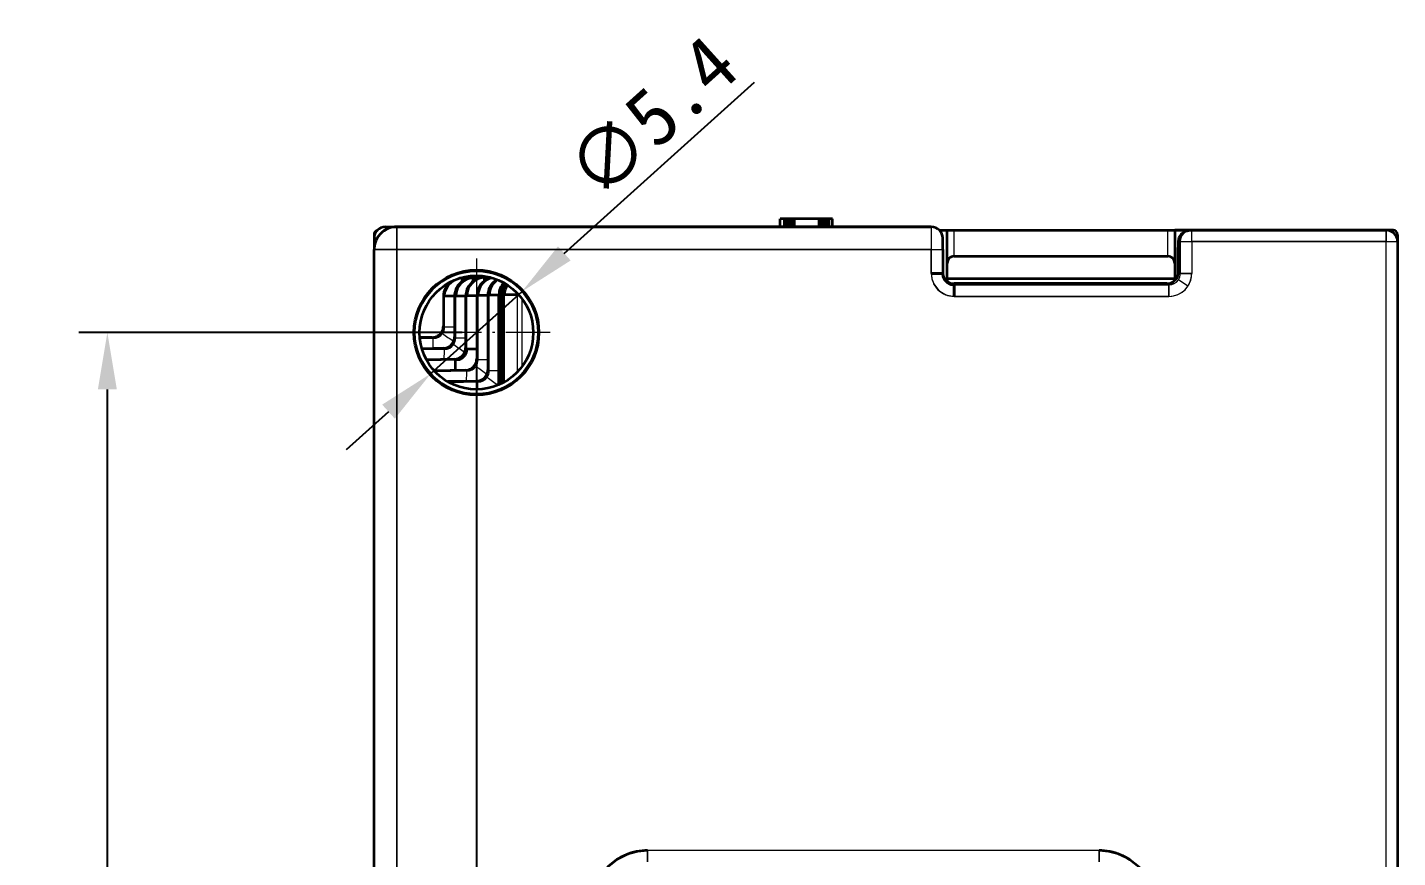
# Model space of a CAD drawing. Extents: x -45 to 645, y -160 to 467.
# Drawn here: x 495.4 to 555.7, y 209.7 to 246.2 of the extents above; entities that cross this region are included whole.
import ezdxf

# ---------------------------------------------------------------- set-up
doc = ezdxf.new("R2010")
doc.units = 0
doc.linetypes.add('DASHDOT', pattern=[18.5, 12, -3, 0.5, -3])
doc.dimstyles.get("Standard").update_dxf_attribs({"dimtxt": 0.18, "dimasz": 0.18, "dimexe": 0.18, "dimexo": 0.0625, "dimgap": 0.09, "dimtad": 0, "dimtih": 1, "dimtoh": 1, "dimdec": 4, "dimzin": 0, "dimdsep": 46, "dimtxsty": 'Standard', "dimcen": 0.09, "dimadec": 0, "dimazin": 0, "dimtfac": 1, "dimtdec": 4, "dimtofl": 0, "dimtmove": 0, "dimatfit": 3, "dimfxl": 1, "dimtolj": 1, "dimtzin": 0, "dimarcsym": 0})

# ---------------------------------------------------------------- blocks, each defined once
blk = doc.blocks.new('*D4')
at = {"color": 0, "lineweight": -2, "transparency": 16777216}
for p, q in [((514.563, 232.762), (497.713, 232.762)), ((498.963, 66.013), (498.963, 230.262)), ((547.814, 63.513), (497.713, 63.513))]:
    blk.add_line(p, q, dxfattribs=at)
at = {"color": 0, "transparency": 16777216}
for points in [[(498.546, 230.262), (499.38, 230.262), (498.963, 232.762)], [(498.546, 66.013), (499.38, 66.013), (498.963, 63.513)]]:
    blk.add_solid(points, dxfattribs=at)
at = {"layer": 'Defpoints', "color": 0, "transparency": 16777216}
for p in [(498.963, 232.762), (515.188, 232.762), (548.439, 63.513)]:
    blk.add_point(p, dxfattribs=at)
at = {"color": 0, "transparency": 16777216, "insert": (497.088, 148.138), "char_height": 2.5, "attachment_point": 5, "rotation": 90}
blk.add_mtext('169.25', dxfattribs=at)
blk = doc.blocks.new('*D5')
at = {"color": 0, "lineweight": -2, "transparency": 16777216}
for p, q in [((519.053, 236.241), (527.415, 243.767)), ((513.182, 230.956), (517.195, 234.569)), ((511.323, 229.284), (509.465, 227.611))]:
    blk.add_line(p, q, dxfattribs=at)
at = {"color": 0, "transparency": 16777216}
for points in [[(518.775, 236.551), (519.332, 235.931), (517.195, 234.569)], [(511.045, 229.593), (511.602, 228.974), (513.182, 230.956)]]:
    blk.add_solid(points, dxfattribs=at)
at = {"layer": 'Defpoints', "color": 0, "transparency": 16777216}
for p in [(517.195, 234.569), (513.182, 230.956)]:
    blk.add_point(p, dxfattribs=at)
at = {"color": 0, "transparency": 16777216, "insert": (522.909, 242.234), "char_height": 2.5, "attachment_point": 5, "rotation": 41.98857}
blk.add_mtext('∅5.4', dxfattribs=at)
blk = doc.blocks.new('*D7')
at = {"color": 0, "lineweight": -2, "transparency": 16777216}
for p, q in [((515.188, 232.137), (515.188, 48.782)), ((548.439, 62.888), (548.439, 48.782)), ((517.688, 50.032), (545.939, 50.032))]:
    blk.add_line(p, q, dxfattribs=at)
at = {"color": 0, "transparency": 16777216}
for points in [[(517.688, 50.448), (517.688, 49.615), (515.188, 50.032)], [(545.939, 50.448), (545.939, 49.615), (548.439, 50.032)]]:
    blk.add_solid(points, dxfattribs=at)
at = {"layer": 'Defpoints', "color": 0, "transparency": 16777216}
for p in [(515.188, 232.762), (548.439, 63.513), (548.439, 50.032)]:
    blk.add_point(p, dxfattribs=at)
at = {"color": 0, "transparency": 16777216, "insert": (531.814, 51.907), "char_height": 2.5, "attachment_point": 5}
blk.add_mtext('33.25', dxfattribs=at)

msp = doc.modelspace()

# ---------------------------------------------------------------- linework, layer by layer
at = {"color": 7, "lineweight": 35, "ltscale": 0.012498}
for p, q in [((511.188, 237.412), (511.688, 237.412)), ((536.189, 234.353), (536.188, 234.853)), ((536.188, 234.853), (536.189, 234.353))]:
    msp.add_line(p, q, dxfattribs=at)
at = {"color": 7, "lineweight": 35, "ltscale": 0.012497}
msp.add_line((511.188, 237.412), (511.688, 237.412), dxfattribs=at)
at = {"color": 7, "lineweight": 35}
for p, q in [((511.688, 237.412), (535.188, 237.412)), ((535.188, 237.412), (511.688, 237.412)), ((555.688, 237.062), (555.688, 205.062)), ((555.688, 237.062), (555.688, 205.062)), ((555.688, 236.762), (555.688, 168.806)), ((555.688, 236.762), (555.688, 168.806)), ((510.688, 70.531), (510.688, 236.412)), ((510.688, 70.531), (510.688, 236.412))]:
    msp.add_line(p, q, dxfattribs=at)
at = {"color": 7, "lineweight": 13, "ltscale": 0.025}
for p, q in [((511.688, 236.412), (511.688, 237.412)), ((511.688, 237.412), (511.688, 236.412)), ((535.188, 237.412), (535.188, 236.412)), ((535.188, 237.412), (535.188, 236.412)), ((510.688, 236.412), (511.688, 236.412)), ((511.688, 236.412), (510.688, 236.412))]:
    msp.add_line(p, q, dxfattribs=at)
at = {"color": 7, "lineweight": 35, "ltscale": 0.004597}
msp.add_line((528.732, 237.762), (528.548, 237.762), dxfattribs=at)
at = {"color": 7, "lineweight": 35, "ltscale": 0.008752}
for p, q in [((528.548, 237.412), (528.548, 237.762)), ((528.732, 237.412), (528.732, 237.762)), ((528.732, 237.412), (528.732, 237.762)), ((528.735, 237.412), (528.735, 237.762)), ((528.74, 237.412), (528.74, 237.762)), ((528.746, 237.412), (528.746, 237.762)), ((528.755, 237.412), (528.755, 237.762)), ((528.765, 237.412), (528.765, 237.762)), ((528.777, 237.412), (528.777, 237.762)), ((528.791, 237.412), (528.791, 237.762)), ((528.807, 237.412), (528.807, 237.762)), ((528.824, 237.412), (528.824, 237.762)), ((528.845, 237.412), (528.845, 237.762)), ((528.868, 237.412), (528.868, 237.762)), ((528.895, 237.412), (528.895, 237.762)), ((528.925, 237.412), (528.925, 237.762)), ((528.959, 237.412), (528.959, 237.762)), ((528.996, 237.412), (528.996, 237.762)), ((529.036, 237.412), (529.036, 237.762)), ((529.08, 237.412), (529.08, 237.762)), ((529.127, 237.412), (529.127, 237.762)), ((529.178, 237.412), (529.178, 237.762)), ((530.252, 237.412), (530.252, 237.762)), ((530.303, 237.412), (530.303, 237.762)), ((530.35, 237.412), (530.35, 237.762)), ((530.394, 237.412), (530.394, 237.762)), ((530.435, 237.412), (530.435, 237.762)), ((530.472, 237.412), (530.472, 237.762)), ((530.506, 237.412), (530.506, 237.762)), ((530.536, 237.412), (530.536, 237.762)), ((530.563, 237.412), (530.563, 237.762)), ((530.586, 237.412), (530.586, 237.762)), ((530.606, 237.412), (530.606, 237.762)), ((530.624, 237.412), (530.624, 237.762)), ((530.64, 237.412), (530.64, 237.762)), ((530.653, 237.412), (530.653, 237.762)), ((530.665, 237.412), (530.665, 237.762)), ((530.675, 237.412), (530.675, 237.762)), ((530.684, 237.412), (530.684, 237.762)), ((530.69, 237.412), (530.69, 237.762)), ((530.695, 237.412), (530.695, 237.762)), ((530.697, 237.412), (530.697, 237.762)), ((530.698, 237.412), (530.698, 237.762)), ((530.838, 237.412), (530.838, 237.762))]:
    msp.add_line(p, q, dxfattribs=at)
at = {"color": 7, "lineweight": 35, "ltscale": 7e-05}
msp.add_line((528.735, 237.762), (528.732, 237.762), dxfattribs=at)
at = {"color": 7, "lineweight": 35, "ltscale": 0.000116}
msp.add_line((528.74, 237.762), (528.735, 237.762), dxfattribs=at)
at = {"color": 7, "lineweight": 35, "ltscale": 0.000162}
for p, q in [((528.746, 237.762), (528.74, 237.762)), ((530.69, 237.762), (530.684, 237.762))]:
    msp.add_line(p, q, dxfattribs=at)
at = {"color": 7, "lineweight": 35, "ltscale": 0.000209}
msp.add_line((528.755, 237.762), (528.746, 237.762), dxfattribs=at)
at = {"color": 7, "lineweight": 35, "ltscale": 0.000255}
msp.add_line((528.765, 237.762), (528.755, 237.762), dxfattribs=at)
at = {"color": 7, "lineweight": 35, "ltscale": 0.000302}
msp.add_line((528.777, 237.762), (528.765, 237.762), dxfattribs=at)
at = {"color": 7, "lineweight": 35, "ltscale": 0.000348}
msp.add_line((528.791, 237.762), (528.777, 237.762), dxfattribs=at)
at = {"color": 7, "lineweight": 35, "ltscale": 0.000394}
msp.add_line((528.807, 237.762), (528.791, 237.762), dxfattribs=at)
at = {"color": 7, "lineweight": 35, "ltscale": 0.000441}
msp.add_line((528.824, 237.762), (528.807, 237.762), dxfattribs=at)
at = {"color": 7, "lineweight": 35, "ltscale": 0.000507}
msp.add_line((528.845, 237.762), (528.824, 237.762), dxfattribs=at)
at = {"color": 7, "lineweight": 35, "ltscale": 0.000591}
msp.add_line((528.868, 237.762), (528.845, 237.762), dxfattribs=at)
at = {"color": 7, "lineweight": 35, "ltscale": 0.000673}
for p, q in [((528.895, 237.762), (528.868, 237.762)), ((530.563, 237.762), (530.536, 237.762))]:
    msp.add_line(p, q, dxfattribs=at)
at = {"color": 7, "lineweight": 35, "ltscale": 0.000758}
msp.add_line((528.925, 237.762), (528.895, 237.762), dxfattribs=at)
at = {"color": 7, "lineweight": 35, "ltscale": 0.000841}
msp.add_line((528.959, 237.762), (528.925, 237.762), dxfattribs=at)
at = {"color": 7, "lineweight": 35, "ltscale": 0.000925}
msp.add_line((528.996, 237.762), (528.959, 237.762), dxfattribs=at)
at = {"color": 7, "lineweight": 35, "ltscale": 0.00101}
msp.add_line((529.036, 237.762), (528.996, 237.762), dxfattribs=at)
at = {"color": 7, "lineweight": 35, "ltscale": 0.001093}
msp.add_line((529.08, 237.762), (529.036, 237.762), dxfattribs=at)
at = {"color": 7, "lineweight": 35, "ltscale": 0.001176}
msp.add_line((529.127, 237.762), (529.08, 237.762), dxfattribs=at)
at = {"color": 7, "lineweight": 35, "ltscale": 0.001262}
msp.add_line((529.178, 237.762), (529.127, 237.762), dxfattribs=at)
at = {"color": 7, "lineweight": 35, "ltscale": 0.026863}
msp.add_line((530.252, 237.762), (529.178, 237.762), dxfattribs=at)
at = {"color": 7, "lineweight": 35, "ltscale": 0.00127}
msp.add_line((530.303, 237.762), (530.252, 237.762), dxfattribs=at)
at = {"color": 7, "lineweight": 35, "ltscale": 0.001183}
msp.add_line((530.35, 237.762), (530.303, 237.762), dxfattribs=at)
at = {"color": 7, "lineweight": 35, "ltscale": 0.001099}
msp.add_line((530.394, 237.762), (530.35, 237.762), dxfattribs=at)
at = {"color": 7, "lineweight": 35, "ltscale": 0.001013}
msp.add_line((530.435, 237.762), (530.394, 237.762), dxfattribs=at)
at = {"color": 7, "lineweight": 35, "ltscale": 0.000928}
msp.add_line((530.472, 237.762), (530.435, 237.762), dxfattribs=at)
at = {"color": 7, "lineweight": 35, "ltscale": 0.000844}
msp.add_line((530.506, 237.762), (530.472, 237.762), dxfattribs=at)
at = {"color": 7, "lineweight": 35, "ltscale": 0.000757}
msp.add_line((530.536, 237.762), (530.506, 237.762), dxfattribs=at)
at = {"color": 7, "lineweight": 35, "ltscale": 0.000587}
msp.add_line((530.586, 237.762), (530.563, 237.762), dxfattribs=at)
at = {"color": 7, "lineweight": 35, "ltscale": 0.000504}
msp.add_line((530.606, 237.762), (530.586, 237.762), dxfattribs=at)
at = {"color": 7, "lineweight": 35, "ltscale": 0.000436}
msp.add_line((530.624, 237.762), (530.606, 237.762), dxfattribs=at)
at = {"color": 7, "lineweight": 35, "ltscale": 0.000391}
msp.add_line((530.64, 237.762), (530.624, 237.762), dxfattribs=at)
at = {"color": 7, "lineweight": 35, "ltscale": 0.000345}
msp.add_line((530.653, 237.762), (530.64, 237.762), dxfattribs=at)
at = {"color": 7, "lineweight": 35, "ltscale": 0.000299}
msp.add_line((530.665, 237.762), (530.653, 237.762), dxfattribs=at)
at = {"color": 7, "lineweight": 35, "ltscale": 0.000253}
msp.add_line((530.675, 237.762), (530.665, 237.762), dxfattribs=at)
at = {"color": 7, "lineweight": 35, "ltscale": 0.000206}
msp.add_line((530.684, 237.762), (530.675, 237.762), dxfattribs=at)
at = {"color": 7, "lineweight": 35, "ltscale": 0.000114}
msp.add_line((530.695, 237.762), (530.69, 237.762), dxfattribs=at)
at = {"color": 7, "lineweight": 35, "ltscale": 6.9e-05}
msp.add_line((530.697, 237.762), (530.695, 237.762), dxfattribs=at)
at = {"color": 7, "lineweight": 35, "ltscale": 0.003491}
msp.add_line((530.838, 237.762), (530.698, 237.762), dxfattribs=at)
at = {"color": 7, "lineweight": 35, "ltscale": 0.025911}
msp.add_line((531.194, 237.412), (532.23, 237.412), dxfattribs=at)
at = {"color": 7, "lineweight": 35, "ltscale": 0.000523}
msp.add_line((533.166, 237.412), (533.187, 237.412), dxfattribs=at)
at = {"color": 7, "lineweight": 35, "ltscale": 0.000523376}
msp.add_line((533.166, 237.412), (533.187, 237.412), dxfattribs=at)
at = {"color": 7, "lineweight": 35, "ltscale": 0.00373}
msp.add_line((510.688, 237.062), (510.688, 236.913), dxfattribs=at)
msp.add_line((510.688, 237.062), (510.688, 236.913), dxfattribs=at)
at = {"color": 7, "lineweight": 13, "ltscale": 0.00333}
msp.add_line((510.822, 236.912), (510.688, 236.912), dxfattribs=at)
at = {"color": 7, "lineweight": 35, "ltscale": 0.012193}
msp.add_line((510.688, 236.912), (510.688, 236.425), dxfattribs=at)
msp.add_line((510.688, 236.912), (510.688, 236.425), dxfattribs=at)
at = {"color": 7, "lineweight": 13, "ltscale": 0.003329}
msp.add_line((510.822, 236.912), (510.688, 236.912), dxfattribs=at)
at = {"color": 7, "lineweight": 35, "ltscale": 0.000263}
msp.add_line((510.752, 237.209), (510.76, 237.216), dxfattribs=at)
at = {"color": 7, "lineweight": 35, "ltscale": 0.000262562}
msp.add_line((510.752, 237.209), (510.76, 237.216), dxfattribs=at)
at = {"color": 7, "lineweight": 35, "ltscale": 0.275714}
msp.add_line((535.545, 237.262), (546.574, 237.262), dxfattribs=at)
at = {"color": 7, "lineweight": 35, "ltscale": 0.27571}
msp.add_line((535.545, 237.262), (546.574, 237.262), dxfattribs=at)
at = {"color": 7, "lineweight": 35, "ltscale": 0.008565}
msp.add_line((535.546, 237.262), (535.888, 237.262), dxfattribs=at)
msp.add_line((535.546, 237.262), (535.888, 237.262), dxfattribs=at)
at = {"color": 7, "lineweight": 35, "ltscale": 0.0125}
for p, q in [((535.688, 236.412), (535.688, 236.912)), ((535.688, 236.412), (535.688, 236.912)), ((546.047, 236.262), (546.051, 236.762)), ((546.051, 236.762), (546.047, 236.262)), ((535.188, 235.353), (535.688, 235.353)), ((535.688, 235.353), (535.188, 235.353))]:
    msp.add_line(p, q, dxfattribs=at)
at = {"color": 7, "lineweight": 35, "ltscale": 0.0075}
msp.add_line((535.888, 237.262), (536.188, 237.262), dxfattribs=at)
msp.add_line((535.888, 237.262), (536.188, 237.262), dxfattribs=at)
at = {"color": 7, "lineweight": 35, "ltscale": 0.036142}
for p, q in [((535.888, 235.817), (535.888, 237.262)), ((535.888, 235.817), (535.888, 237.262)), ((545.888, 237.262), (545.888, 235.817)), ((545.888, 237.262), (545.888, 235.817))]:
    msp.add_line(p, q, dxfattribs=at)
at = {"color": 7, "lineweight": 35, "ltscale": 0.234999}
for p, q in [((536.188, 237.262), (545.588, 237.262)), ((536.188, 237.262), (545.588, 237.262)), ((536.188, 236.118), (545.588, 236.118)), ((536.188, 236.118), (545.588, 236.118))]:
    msp.add_line(p, q, dxfattribs=at)
at = {"color": 7, "lineweight": 13, "ltscale": 0.028601}
for p, q in [((536.188, 236.118), (536.188, 237.262)), ((536.188, 236.118), (536.188, 237.262)), ((545.588, 236.118), (545.588, 237.262)), ((545.588, 236.118), (545.588, 237.262))]:
    msp.add_line(p, q, dxfattribs=at)
at = {"color": 7, "lineweight": 35, "ltscale": 0.007501}
msp.add_line((545.588, 237.262), (545.888, 237.262), dxfattribs=at)
msp.add_line((545.588, 237.262), (545.888, 237.262), dxfattribs=at)
at = {"color": 7, "lineweight": 35, "ltscale": 0.2325}
msp.add_line((555.188, 237.262), (545.888, 237.262), dxfattribs=at)
msp.add_line((555.188, 237.262), (545.888, 237.262), dxfattribs=at)
at = {"color": 7, "lineweight": 13, "ltscale": 0.002104}
for p, q in [((546.051, 236.762), (546.135, 236.762)), ((546.135, 236.762), (546.051, 236.762))]:
    msp.add_line(p, q, dxfattribs=at)
at = {"color": 7, "lineweight": 13, "ltscale": 0.035212}
for p, q in [((546.135, 236.762), (546.135, 235.354)), ((546.135, 236.762), (546.135, 235.354)), ((546.635, 236.762), (546.635, 235.354)), ((546.635, 236.762), (546.635, 235.354))]:
    msp.add_line(p, q, dxfattribs=at)
at = {"color": 7, "lineweight": 13, "ltscale": 0.012495}
for p, q in [((546.135, 236.762), (546.635, 236.762)), ((546.135, 236.762), (546.635, 236.762)), ((546.635, 235.354), (546.135, 235.354)), ((546.135, 235.354), (546.635, 235.354))]:
    msp.add_line(p, q, dxfattribs=at)
at = {"color": 7, "lineweight": 35, "ltscale": 0.001523}
for p, q in [((546.635, 237.262), (546.574, 237.262)), ((546.574, 237.262), (546.635, 237.262))]:
    msp.add_line(p, q, dxfattribs=at)
at = {"color": 7, "lineweight": 35, "ltscale": 0.21384}
for p, q in [((555.188, 237.262), (546.635, 237.262)), ((546.635, 237.262), (555.188, 237.262))]:
    msp.add_line(p, q, dxfattribs=at)
at = {"color": 7, "lineweight": 13, "ltscale": 0.0125}
for p, q in [((546.635, 236.762), (546.635, 237.262)), ((546.635, 236.762), (546.635, 237.262)), ((555.188, 237.262), (555.188, 236.762)), ((555.188, 236.762), (555.188, 237.262)), ((555.188, 236.762), (555.688, 236.762)), ((555.188, 236.762), (555.688, 236.762)), ((535.188, 236.412), (535.688, 236.412)), ((535.188, 236.412), (535.688, 236.412))]:
    msp.add_line(p, q, dxfattribs=at)
at = {"color": 7, "lineweight": 13, "ltscale": 0.21384}
for p, q in [((546.635, 236.762), (555.188, 236.762)), ((555.188, 236.762), (546.635, 236.762))]:
    msp.add_line(p, q, dxfattribs=at)
at = {"color": 7, "lineweight": 13}
for p, q in [((555.188, 168.806), (555.188, 236.762)), ((555.188, 168.806), (555.188, 236.762)), ((511.688, 236.412), (535.188, 236.412)), ((511.688, 70.531), (511.688, 236.412)), ((535.188, 236.412), (511.688, 236.412)), ((511.688, 236.412), (511.688, 70.531))]:
    msp.add_line(p, q, dxfattribs=at)
at = {"color": 7, "lineweight": 35, "ltscale": 0.007166}
msp.add_line((555.488, 237.262), (555.202, 237.262), dxfattribs=at)
at = {"color": 7, "lineweight": 35, "ltscale": 0.007162}
msp.add_line((555.488, 237.262), (555.202, 237.262), dxfattribs=at)
at = {"color": 7, "lineweight": 13, "ltscale": 0.026486}
for p, q in [((535.188, 236.412), (535.188, 235.353)), ((535.188, 235.353), (535.188, 236.412))]:
    msp.add_line(p, q, dxfattribs=at)
at = {"color": 7, "lineweight": 35, "ltscale": 0.026486}
msp.add_line((535.688, 236.412), (535.688, 235.353), dxfattribs=at)
msp.add_line((535.688, 236.412), (535.688, 235.353), dxfattribs=at)
at = {"color": 7, "lineweight": 35, "ltscale": 0.021256}
for p, q in [((546.047, 235.412), (546.047, 236.262)), ((546.047, 236.262), (546.047, 235.412))]:
    msp.add_line(p, q, dxfattribs=at)
at = {"color": 7, "linetype": 'DASHDOT', "lineweight": 13, "ltscale": 0.1625}
for p, q in [((515.188, 236.012), (515.188, 229.512)), ((518.438, 232.762), (511.938, 232.762))]:
    msp.add_line(p, q, dxfattribs=at)
at = {"color": 7, "lineweight": 35, "ltscale": 0.017323}
for p, q in [((535.888, 235.124), (535.888, 235.817)), ((535.888, 235.124), (535.888, 235.817)), ((545.888, 235.817), (545.888, 235.124)), ((545.888, 235.817), (545.888, 235.124))]:
    msp.add_line(p, q, dxfattribs=at)
at = {"color": 7, "lineweight": 35, "ltscale": 0.001839}
msp.add_line((514.517, 235.153), (514.444, 235.149), dxfattribs=at)
at = {"color": 7, "lineweight": 35, "ltscale": 0.001665}
msp.add_line((514.51, 235.153), (514.444, 235.149), dxfattribs=at)
at = {"color": 7, "lineweight": 35, "ltscale": 0.001218}
msp.add_line((514.566, 235.154), (514.517, 235.153), dxfattribs=at)
at = {"color": 7, "lineweight": 35, "ltscale": 0.010314}
msp.add_line((514.978, 235.165), (514.566, 235.154), dxfattribs=at)
at = {"color": 7, "lineweight": 35, "ltscale": 0.001273}
msp.add_line((515.056, 235.167), (515.005, 235.166), dxfattribs=at)
at = {"color": 7, "lineweight": 35, "ltscale": 0.01026}
msp.add_line((515.467, 235.178), (515.056, 235.167), dxfattribs=at)
at = {"color": 7, "lineweight": 35, "ltscale": 0.001326}
msp.add_line((515.547, 235.18), (515.494, 235.179), dxfattribs=at)
at = {"color": 7, "lineweight": 35, "ltscale": 0.006299}
msp.add_line((515.799, 235.187), (515.547, 235.18), dxfattribs=at)
at = {"color": 7, "lineweight": 35, "ltscale": 0.001528}
msp.add_line((516.029, 235.056), (516.03, 235.117), dxfattribs=at)
at = {"color": 7, "lineweight": 35, "ltscale": 0.002782}
msp.add_line((535.888, 235.124), (535.888, 235.013), dxfattribs=at)
at = {"color": 7, "lineweight": 35, "ltscale": 0.25}
msp.add_line((545.888, 235.124), (535.888, 235.124), dxfattribs=at)
msp.add_line((545.888, 235.124), (535.888, 235.124), dxfattribs=at)
at = {"color": 7, "lineweight": 35, "ltscale": 0.002785}
msp.add_line((535.888, 235.124), (535.888, 235.012), dxfattribs=at)
at = {"color": 7, "lineweight": 35, "ltscale": 0.000411}
msp.add_line((545.888, 235.107), (545.888, 235.124), dxfattribs=at)
at = {"color": 7, "lineweight": 35, "ltscale": 0.000410843}
msp.add_line((545.888, 235.107), (545.888, 235.124), dxfattribs=at)
at = {"color": 7, "lineweight": 35, "ltscale": 0.001378}
msp.add_line((545.944, 235.107), (545.888, 235.107), dxfattribs=at)
at = {"color": 7, "lineweight": 35, "ltscale": 0.001379}
msp.add_line((545.944, 235.107), (545.888, 235.107), dxfattribs=at)
at = {"color": 7, "lineweight": 13, "ltscale": 0.002632}
for p, q in [((546.135, 235.354), (546.047, 235.412)), ((546.047, 235.412), (546.135, 235.354)), ((545.635, 234.854), (545.547, 234.912))]:
    msp.add_line(p, q, dxfattribs=at)
at = {"color": 7, "lineweight": 13, "ltscale": 0.012494}
msp.add_line((546.468, 234.801), (546.052, 235.077), dxfattribs=at)
msp.add_line((546.468, 234.801), (546.052, 235.077), dxfattribs=at)
at = {"color": 7, "lineweight": 35, "ltscale": 0.032606}
msp.add_line((513.738, 234.353), (513.738, 233.049), dxfattribs=at)
at = {"color": 7, "lineweight": 35, "ltscale": 3.7e-05}
for p, q in [((513.739, 234.353), (513.738, 234.353)), ((514.228, 234.366), (514.226, 234.366)), ((514.716, 234.379), (514.715, 234.379)), ((515.205, 234.392), (515.203, 234.392)), ((516.18, 234.417), (516.181, 234.417)), ((516.27, 234.42), (516.268, 234.42)), ((516.358, 234.422), (516.357, 234.422)), ((514.715, 232.089), (514.716, 232.089)), ((516.18, 230.65), (516.181, 230.65))]:
    msp.add_line(p, q, dxfattribs=at)
at = {"color": 7, "lineweight": 13, "ltscale": 0.001197}
msp.add_line((513.787, 234.355), (513.739, 234.353), dxfattribs=at)
at = {"color": 7, "lineweight": 13, "ltscale": 0.032606}
msp.add_line((513.739, 233.049), (513.739, 234.353), dxfattribs=at)
at = {"color": 7, "lineweight": 35, "ltscale": 0.010985}
msp.add_line((514.227, 234.355), (513.787, 234.355), dxfattribs=at)
at = {"color": 7, "lineweight": 13, "ltscale": 0.033814}
msp.add_line((513.787, 233.002), (513.787, 234.355), dxfattribs=at)
at = {"color": 7, "lineweight": 35, "ltscale": 0.044923}
msp.add_line((514.226, 234.366), (514.226, 232.569), dxfattribs=at)
at = {"color": 7, "lineweight": 13, "ltscale": 0.00125}
msp.add_line((514.278, 234.368), (514.228, 234.366), dxfattribs=at)
at = {"color": 7, "lineweight": 13, "ltscale": 0.044923}
msp.add_line((514.228, 234.366), (514.228, 232.569), dxfattribs=at)
at = {"color": 7, "lineweight": 35, "ltscale": 0.010931}
msp.add_line((514.715, 234.368), (514.278, 234.368), dxfattribs=at)
at = {"color": 7, "lineweight": 13, "ltscale": 0.046184}
msp.add_line((514.278, 232.52), (514.278, 234.368), dxfattribs=at)
at = {"color": 7, "lineweight": 35, "ltscale": 0.05724}
msp.add_line((514.715, 234.379), (514.715, 232.089), dxfattribs=at)
at = {"color": 7, "lineweight": 13, "ltscale": 0.001305}
msp.add_line((514.768, 234.38), (514.716, 234.379), dxfattribs=at)
at = {"color": 7, "lineweight": 13, "ltscale": 0.05724}
msp.add_line((514.716, 234.379), (514.716, 232.089), dxfattribs=at)
at = {"color": 7, "lineweight": 35, "ltscale": 0.010876}
msp.add_line((515.203, 234.38), (514.768, 234.38), dxfattribs=at)
at = {"color": 7, "lineweight": 13, "ltscale": 0.058555}
msp.add_line((514.768, 232.038), (514.768, 234.38), dxfattribs=at)
at = {"color": 7, "lineweight": 35, "ltscale": 0.069556}
msp.add_line((515.203, 234.392), (515.203, 231.61), dxfattribs=at)
at = {"color": 7, "lineweight": 13, "ltscale": 0.001358}
msp.add_line((515.259, 234.393), (515.205, 234.392), dxfattribs=at)
at = {"color": 7, "lineweight": 13, "ltscale": 0.069556}
msp.add_line((515.205, 234.392), (515.205, 231.61), dxfattribs=at)
at = {"color": 7, "lineweight": 35, "ltscale": 0.010823}
msp.add_line((515.692, 234.393), (515.259, 234.393), dxfattribs=at)
at = {"color": 7, "lineweight": 13, "ltscale": 0.070926}
msp.add_line((515.259, 231.556), (515.259, 234.393), dxfattribs=at)
at = {"color": 7, "lineweight": 35, "ltscale": 0.081873}
msp.add_line((515.692, 234.405), (515.692, 231.13), dxfattribs=at)
at = {"color": 7, "lineweight": 35, "ltscale": 3.5e-05}
msp.add_line((515.693, 234.405), (515.692, 234.405), dxfattribs=at)
at = {"color": 7, "lineweight": 13, "ltscale": 0.001413}
msp.add_line((515.749, 234.406), (515.693, 234.405), dxfattribs=at)
at = {"color": 7, "lineweight": 13, "ltscale": 0.081873}
msp.add_line((515.693, 234.405), (515.693, 231.13), dxfattribs=at)
at = {"color": 7, "lineweight": 35, "ltscale": 0.010768}
msp.add_line((516.18, 234.406), (515.749, 234.406), dxfattribs=at)
at = {"color": 7, "lineweight": 13, "ltscale": 0.083296}
msp.add_line((515.749, 231.074), (515.749, 234.406), dxfattribs=at)
at = {"color": 7, "lineweight": 35, "ltscale": 0.094189}
msp.add_line((516.18, 230.65), (516.18, 234.417), dxfattribs=at)
at = {"color": 7, "lineweight": 13, "ltscale": 0.001465}
msp.add_line((516.24, 234.419), (516.181, 234.417), dxfattribs=at)
at = {"color": 7, "lineweight": 13, "ltscale": 0.094189}
msp.add_line((516.181, 234.417), (516.181, 230.65), dxfattribs=at)
at = {"color": 7, "lineweight": 35, "ltscale": 0.000706}
for p, q in [((516.268, 234.419), (516.24, 234.419)), ((516.268, 230.592), (516.24, 230.592))]:
    msp.add_line(p, q, dxfattribs=at)
at = {"color": 7, "lineweight": 13, "ltscale": 0.095667}
msp.add_line((516.24, 230.592), (516.24, 234.419), dxfattribs=at)
at = {"color": 7, "lineweight": 35, "ltscale": 0.097802}
msp.add_line((516.268, 234.42), (516.268, 230.508), dxfattribs=at)
at = {"color": 7, "lineweight": 13, "ltscale": 0.001476}
msp.add_line((516.329, 234.421), (516.27, 234.42), dxfattribs=at)
at = {"color": 7, "lineweight": 13, "ltscale": 0.097784}
msp.add_line((516.27, 234.42), (516.27, 230.508), dxfattribs=at)
at = {"color": 7, "lineweight": 35, "ltscale": 0.000696}
msp.add_line((516.357, 234.421), (516.329, 234.421), dxfattribs=at)
at = {"color": 7, "lineweight": 13, "ltscale": 0.097091}
msp.add_line((516.329, 230.538), (516.329, 234.421), dxfattribs=at)
at = {"color": 7, "lineweight": 35, "ltscale": 0.096748}
msp.add_line((516.357, 234.422), (516.357, 230.552), dxfattribs=at)
at = {"color": 7, "lineweight": 13, "ltscale": 0.001485}
msp.add_line((516.417, 234.424), (516.358, 234.422), dxfattribs=at)
at = {"color": 7, "lineweight": 13, "ltscale": 0.096729}
msp.add_line((516.358, 230.553), (516.358, 234.422), dxfattribs=at)
at = {"color": 7, "lineweight": 35, "ltscale": 0.014493}
msp.add_line((516.997, 234.424), (516.417, 234.424), dxfattribs=at)
at = {"color": 7, "lineweight": 13, "ltscale": 0.095955}
msp.add_line((516.417, 230.585), (516.417, 234.424), dxfattribs=at)
at = {"color": 7, "lineweight": 13, "ltscale": 0.084675}
msp.add_line((516.997, 231.037), (516.997, 234.424), dxfattribs=at)
at = {"color": 7, "lineweight": 35, "ltscale": 0.233974}
msp.add_line((545.547, 234.912), (536.188, 234.912), dxfattribs=at)
at = {"color": 7, "lineweight": 13, "ltscale": 0.001492}
for p, q in [((536.188, 234.912), (536.188, 234.853)), ((536.188, 234.853), (536.188, 234.912))]:
    msp.add_line(p, q, dxfattribs=at)
at = {"color": 7, "lineweight": 35, "ltscale": 0.233972}
msp.add_line((545.547, 234.912), (536.188, 234.912), dxfattribs=at)
at = {"color": 7, "lineweight": 13, "ltscale": 0.236165}
for p, q in [((536.188, 234.853), (545.635, 234.854)), ((545.635, 234.854), (536.188, 234.853))]:
    msp.add_line(p, q, dxfattribs=at)
at = {"color": 7, "lineweight": 13, "ltscale": 0.236163}
for p, q in [((536.189, 234.353), (545.635, 234.354)), ((545.635, 234.354), (536.189, 234.353))]:
    msp.add_line(p, q, dxfattribs=at)
at = {"color": 7, "lineweight": 13, "ltscale": 0.002631}
msp.add_line((545.635, 234.854), (545.547, 234.912), dxfattribs=at)
at = {"color": 7, "lineweight": 13, "ltscale": 0.012498}
for p, q in [((545.635, 234.354), (545.635, 234.854)), ((545.635, 234.854), (545.635, 234.354))]:
    msp.add_line(p, q, dxfattribs=at)
at = {"color": 7, "lineweight": 13, "ltscale": 0.073939}
msp.add_line((517.204, 231.284), (517.204, 234.241), dxfattribs=at)
at = {"color": 7, "lineweight": 35, "ltscale": 0.0138}
msp.add_line((513.25, 232.55), (512.698, 232.539), dxfattribs=at)
at = {"color": 7, "lineweight": 13, "ltscale": 0.01383}
msp.add_line((512.698, 232.537), (513.252, 232.548), dxfattribs=at)
at = {"color": 7, "lineweight": 13, "ltscale": 4.9e-05}
for p, q in [((513.25, 232.55), (513.252, 232.548)), ((514.716, 231.11), (514.717, 231.109)), ((515.204, 230.63), (515.205, 230.629))]:
    msp.add_line(p, q, dxfattribs=at)
at = {"color": 7, "lineweight": 13, "ltscale": 0.001512}
msp.add_line((513.295, 232.506), (513.252, 232.548), dxfattribs=at)
at = {"color": 7, "lineweight": 13, "ltscale": 7.6e-05}
for p, q in [((513.483, 232.613), (513.486, 232.611)), ((513.972, 232.133), (513.974, 232.131)), ((514.948, 231.173), (514.951, 231.172)), ((515.437, 230.693), (515.439, 230.692))]:
    msp.add_line(p, q, dxfattribs=at)
at = {"color": 7, "lineweight": 13, "ltscale": 3.7e-05}
for p, q in [((513.738, 233.049), (513.739, 233.049)), ((514.226, 232.569), (514.228, 232.569)), ((515.203, 231.61), (515.205, 231.61))]:
    msp.add_line(p, q, dxfattribs=at)
at = {"color": 7, "lineweight": 13, "ltscale": 0.001678}
msp.add_line((513.739, 233.049), (513.787, 233.002), dxfattribs=at)
at = {"color": 7, "lineweight": 13, "ltscale": 0.010988}
msp.add_line((514.227, 233.002), (513.787, 233.002), dxfattribs=at)
at = {"color": 7, "lineweight": 13, "ltscale": 0.001752}
msp.add_line((514.228, 232.569), (514.278, 232.52), dxfattribs=at)
at = {"color": 7, "lineweight": 13, "ltscale": 0.014807}
msp.add_line((513.295, 232.506), (512.703, 232.497), dxfattribs=at)
at = {"color": 7, "lineweight": 35, "ltscale": 0.023679}
msp.add_line((513.739, 232.07), (512.792, 232.051), dxfattribs=at)
at = {"color": 7, "lineweight": 13, "ltscale": 0.0237}
msp.add_line((512.792, 232.05), (513.74, 232.068), dxfattribs=at)
at = {"color": 7, "lineweight": 13, "ltscale": 0.024518}
msp.add_line((513.785, 232.024), (512.805, 232.009), dxfattribs=at)
at = {"color": 7, "lineweight": 13, "ltscale": 4.8e-05}
msp.add_line((513.739, 232.07), (513.74, 232.068), dxfattribs=at)
at = {"color": 7, "lineweight": 13, "ltscale": 0.001587}
msp.add_line((513.785, 232.024), (513.74, 232.068), dxfattribs=at)
at = {"color": 7, "lineweight": 13, "ltscale": 0.001336}
msp.add_line((514.179, 232.388), (514.207, 232.433), dxfattribs=at)
at = {"color": 7, "lineweight": 13, "ltscale": 0.010934}
msp.add_line((514.715, 232.52), (514.278, 232.52), dxfattribs=at)
at = {"color": 7, "lineweight": 13, "ltscale": 0.001128}
msp.add_line((514.669, 231.906), (514.694, 231.944), dxfattribs=at)
at = {"color": 7, "lineweight": 13, "ltscale": 0.001829}
msp.add_line((514.716, 232.089), (514.768, 232.038), dxfattribs=at)
at = {"color": 7, "lineweight": 35, "ltscale": 0.01088}
msp.add_line((515.203, 232.038), (514.768, 232.038), dxfattribs=at)
at = {"color": 7, "lineweight": 35, "ltscale": 0.030849}
msp.add_line((514.227, 231.59), (512.993, 231.566), dxfattribs=at)
at = {"color": 7, "lineweight": 13, "ltscale": 0.030862}
msp.add_line((512.994, 231.564), (514.228, 231.588), dxfattribs=at)
at = {"color": 7, "lineweight": 13, "ltscale": 0.031466}
msp.add_line((514.276, 231.542), (513.017, 231.523), dxfattribs=at)
at = {"color": 7, "lineweight": 35, "ltscale": 4.9e-05}
msp.add_line((514.227, 231.59), (514.228, 231.588), dxfattribs=at)
at = {"color": 7, "lineweight": 13, "ltscale": 0.001662}
msp.add_line((514.276, 231.542), (514.228, 231.588), dxfattribs=at)
at = {"color": 7, "lineweight": 13, "ltscale": 0.001904}
msp.add_line((515.205, 231.61), (515.259, 231.556), dxfattribs=at)
at = {"color": 7, "lineweight": 13, "ltscale": 0.010825}
msp.add_line((515.692, 231.556), (515.259, 231.556), dxfattribs=at)
at = {"color": 7, "lineweight": 35, "ltscale": 0.034481}
msp.add_line((514.716, 231.11), (513.337, 231.083), dxfattribs=at)
at = {"color": 7, "lineweight": 13, "ltscale": 0.034482}
msp.add_line((513.338, 231.081), (514.717, 231.109), dxfattribs=at)
at = {"color": 7, "lineweight": 13, "ltscale": 0.034722}
msp.add_line((514.766, 231.06), (513.378, 231.039), dxfattribs=at)
at = {"color": 7, "lineweight": 13, "ltscale": 0.001738}
msp.add_line((514.766, 231.06), (514.717, 231.109), dxfattribs=at)
at = {"color": 7, "lineweight": 13, "ltscale": 0.000505}
msp.add_line((515.65, 230.942), (515.661, 230.959), dxfattribs=at)
at = {"color": 7, "lineweight": 13, "ltscale": 3.5e-05}
msp.add_line((515.692, 231.13), (515.693, 231.13), dxfattribs=at)
at = {"color": 7, "lineweight": 13, "ltscale": 0.00198}
msp.add_line((515.693, 231.13), (515.749, 231.074), dxfattribs=at)
at = {"color": 7, "lineweight": 13, "ltscale": 0.01077}
msp.add_line((516.18, 231.074), (515.749, 231.074), dxfattribs=at)
at = {"color": 7, "lineweight": 35, "ltscale": 0.031973}
msp.add_line((515.204, 230.63), (513.925, 230.605), dxfattribs=at)
at = {"color": 7, "lineweight": 13, "ltscale": 0.031946}
msp.add_line((513.928, 230.604), (515.205, 230.629), dxfattribs=at)
at = {"color": 7, "lineweight": 13, "ltscale": 0.031211}
msp.add_line((515.257, 230.578), (514.009, 230.559), dxfattribs=at)
at = {"color": 7, "lineweight": 13, "ltscale": 0.001814}
msp.add_line((515.257, 230.578), (515.205, 230.629), dxfattribs=at)
at = {"color": 7, "lineweight": 13, "ltscale": 0.000375}
msp.add_line((516.132, 230.447), (516.141, 230.46), dxfattribs=at)
at = {"color": 7, "lineweight": 13, "ltscale": 0.002054}
msp.add_line((516.181, 230.65), (516.24, 230.592), dxfattribs=at)
at = {"color": 7, "lineweight": 13, "ltscale": 0.496191}
msp.add_line((542.562, 209.988), (522.714, 209.988), dxfattribs=at)
msp.add_line((542.562, 209.988), (522.714, 209.988), dxfattribs=at)
at = {"color": 7, "lineweight": 13, "ltscale": 0.01231}
for p, q in [((522.714, 209.988), (522.714, 209.496)), ((522.714, 209.496), (522.714, 209.988)), ((542.562, 209.988), (542.562, 209.496)), ((542.562, 209.496), (542.562, 209.988))]:
    msp.add_line(p, q, dxfattribs=at)
at = {"color": 7, "lineweight": 13}
for points in [[(511.188, 237.412), (511.187, 237.411), (511.187, 237.409), (511.183, 237.382), (511.177, 237.273)], [(511.178, 237.273), (511.185, 237.401), (511.187, 237.409), (511.187, 237.411), (511.188, 237.412)], [(535.188, 235.353), (535.214, 235.123), (535.294, 234.908), (535.517, 234.616), (535.827, 234.42), (536.189, 234.353)], [(513.285, 232.06), (513.289, 232.457), (513.293, 232.497), (513.295, 232.506)], [(513.775, 231.58), (513.78, 231.975), (513.783, 232.015), (513.785, 232.024)], [(514.756, 230.621), (514.761, 231.012), (514.765, 231.052), (514.766, 231.06)], [(515.247, 230.264), (515.252, 230.544), (515.255, 230.572), (515.257, 230.578)]]:
    msp.add_lwpolyline(points, dxfattribs=at)
at = {"color": 7, "lineweight": 35}
for points in [[(546.574, 237.262), (546.365, 237.22), (546.179, 237.087), (546.062, 236.858), (546.051, 236.762)], [(546.051, 236.762), (546.091, 236.949), (546.185, 237.094), (546.367, 237.221), (546.574, 237.262)], [(514.066, 234.996), (513.93, 234.868), (513.826, 234.714), (513.76, 234.539), (513.739, 234.353)], [(513.787, 234.355), (513.807, 234.535), (513.869, 234.705), (513.967, 234.856), (514.095, 234.983), (514.244, 235.077)], [(514.999, 235.166), (514.746, 235.116), (514.52, 234.982), (514.304, 234.708), (514.23, 234.456), (514.226, 234.366)], [(515.005, 235.166), (514.82, 235.14), (514.648, 235.07), (514.498, 234.962), (514.374, 234.824), (514.284, 234.662), (514.228, 234.366)], [(514.557, 235.013), (514.562, 235.143), (514.564, 235.151), (514.565, 235.153), (514.566, 235.154)], [(515.487, 235.179), (515.234, 235.129), (515.008, 234.995), (514.792, 234.721), (514.719, 234.468), (514.715, 234.379)], [(515.494, 235.179), (515.309, 235.153), (515.137, 235.083), (514.986, 234.975), (514.863, 234.837), (514.773, 234.675), (514.716, 234.379)], [(515.048, 235.027), (515.053, 235.156), (515.054, 235.164), (515.055, 235.166), (515.056, 235.167)], [(515.839, 235.176), (515.589, 235.075), (515.385, 234.896), (515.249, 234.661), (515.203, 234.392)], [(515.839, 235.176), (515.543, 235.043), (515.384, 234.893), (515.27, 234.708), (515.205, 234.392)], [(515.538, 235.041), (515.544, 235.169), (515.545, 235.177), (515.546, 235.179), (515.547, 235.18)], [(516.089, 235.095), (515.879, 234.915), (515.739, 234.678), (515.692, 234.405)], [(516.089, 235.094), (515.926, 234.966), (515.8, 234.802), (515.696, 234.487), (515.693, 234.405)], [(536.188, 234.853), (536.033, 234.877), (535.894, 234.95), (535.784, 235.061), (535.712, 235.2), (535.688, 235.353)], [(535.688, 235.353), (535.713, 235.197), (535.786, 235.059), (535.897, 234.948), (536.035, 234.876), (536.188, 234.853)], [(514.228, 231.588), (514.382, 231.615), (514.517, 231.689), (514.625, 231.8), (514.694, 231.937), (514.716, 232.089)], [(514.768, 232.038), (514.745, 231.884), (514.674, 231.747), (514.565, 231.638), (514.428, 231.566), (514.276, 231.542)], [(514.266, 231.101), (514.27, 231.493), (514.274, 231.533), (514.276, 231.542)], [(522.714, 209.988), (522.272, 209.954), (521.834, 209.83), (521.364, 209.592), (520.984, 209.287), (520.651, 208.88), (520.397, 208.369), (520.287, 207.95), (520.252, 207.526)], [(545.024, 207.526), (544.989, 207.968), (544.865, 208.406), (544.627, 208.876), (544.325, 209.254), (543.919, 209.587), (543.755, 209.684), (543.408, 209.842), (542.987, 209.952), (542.562, 209.988)]]:
    msp.add_lwpolyline(points, dxfattribs=at)
for radius in [2.75, 2.5]:
    msp.add_circle((515.188, 232.762), radius, dxfattribs=at)
msp.add_circle((515.188, 232.762), 2.7)
for centre, radius, start, end in [((511.188, 236.912), 0.5, 90, 180), ((511.688, 236.412), 1, 90, 180), ((511.688, 236.412), 1, 90, 180.00001), ((511.188, 236.912), 0.5, 90, 179.99999), ((535.188, 236.912), 0.5, 360, 90), ((535.188, 236.912), 0.5, 0, 90), ((510.889, 237.062), 0.201, 110.06603, 179.85852), ((510.889, 237.062), 0.201, 110.06603, 179.85852), ((555.188, 236.763), 0.5, 359.99387, 89.98546), ((555.188, 236.762), 0.5, 0, 90), ((555.188, 236.762), 0.5, 0, 90), ((555.188, 236.763), 0.5, 14.86835, 89.98946), ((555.488, 237.062), 0.2, 0.10529, 89.89923), ((555.488, 237.062), 0.2, 0.10529, 89.89923), ((536.189, 235.818), 0.3, 90.09051, 180.25886), ((536.189, 235.818), 0.3, 90.09051, 180.25886), ((545.588, 235.818), 0.3, 359.79557, 89.88777), ((545.588, 235.818), 0.3, 359.79557, 89.88777), ((514.534, 234.351), 0.797, 126.1132, 179.80052), ((515.078, 234.368), 0.8, 91.52153, 180.02663), ((514.571, 234.434), 0.72, 90.42988, 104.67106), ((515.568, 234.381), 0.8, 91.52153, 180.02663), ((516.059, 234.394), 0.8, 104.07149, 180.02021), ((516.55, 234.406), 0.8, 122.38065, 180.01264), ((516.958, 234.421), 0.779, 136.75899, 180.23715), ((516.96, 234.42), 0.78, 136.83937, 180.21546), ((536.189, 235.413), 0.5, 179.99659, 269.98505), ((536.189, 235.413), 0.5, 180.01244, 269.97257), ((545.547, 235.412), 0.5, 269.99414, 359.98198), ((545.548, 235.412), 0.5, 269.9778, 359.99473), ((517.04, 234.419), 0.8, 139.97657, 180.00853), ((517.04, 234.425), 0.772, 139.97943, 180.36347), ((517.042, 234.424), 0.773, 140.06118, 180.34876), ((517.129, 234.421), 0.8, 143.37542, 180.00812), ((517.122, 234.429), 0.766, 143.33111, 180.48981), ((517.124, 234.428), 0.766, 143.41847, 180.48176), ((517.178, 234.431), 0.761, 145.74467, 180.56872), ((513.24, 233.047), 0.498, 271.16187, 299.21371), ((513.236, 233.049), 0.502, 299.50659, 359.98571), ((513.725, 232.569), 0.502, 299.50659, 359.98571), ((513.729, 232.568), 0.498, 271.16187, 299.21371), ((514.212, 232.092), 0.503, 271.70584, 359.72911), ((514.701, 231.61), 0.502, 299.50659, 359.98571), ((514.705, 231.608), 0.498, 271.16187, 299.21371), ((515.19, 231.13), 0.502, 299.50659, 359.98571), ((515.194, 231.128), 0.498, 271.16187, 299.21371), ((515.712, 230.643), 0.468, 335.62653, 0.82487), ((515.716, 230.64), 0.465, 336.08101, 1.23731), ((515.792, 230.581), 0.448, 348.29807, 1.43246), ((522.691, 207.548), 2.437, 112.26624, 118.96982), ((522.673, 207.696), 2.293, 88.96711, 113.23527), ((542.568, 207.514), 2.475, 67.69852, 90.15853), ((542.515, 207.416), 2.585, 56.65681, 67.41809)]:
    msp.add_arc(centre, radius, start, end, dxfattribs=at)
at = {"color": 7, "lineweight": 13}
for centre, radius, start, end in [((546.635, 236.763), 0.5, 90.01258, 180.00954), ((546.635, 236.763), 0.5, 90.01243, 180.00939), ((536.188, 235.353), 1, 179.99505, 270.00375), ((545.635, 235.354), 1, 270.00202, 359.99477), ((545.634, 235.357), 0.503, 270.12459, 326.23591), ((545.634, 235.357), 0.503, 270.12459, 326.23591), ((545.633, 235.354), 0.502, 326.49903, 359.95117), ((545.633, 235.354), 0.502, 326.49904, 359.95117), ((545.63, 235.355), 1.004, 326.4967, 359.92123), ((517.178, 234.427), 0.18, 162.87813, 180.99017), ((545.632, 235.36), 1.006, 270.16504, 326.24623), ((513.243, 233.046), 0.498, 270.97011, 299.18779), ((513.292, 233.004), 0.498, 270.28529, 325.53673), ((513.239, 233.046), 0.501, 299.59851, 0.31881), ((513.291, 232.999), 0.496, 326.02127, 0.33729), ((520.348, 241.742), 11.205, 233.61826, 236.59319), ((513.727, 232.567), 0.501, 299.59851, 0.31881), ((513.732, 232.566), 0.498, 270.97011, 299.1878), ((513.783, 232.522), 0.498, 270.28529, 325.53673), ((513.29, 232.987), 1.072, 303.58311, 325.99527), ((520.839, 241.26), 11.205, 233.61826, 236.59319), ((513.782, 232.517), 0.496, 326.01563, 0.33928), ((513.781, 232.505), 1.071, 304.02778, 326.00276), ((514.211, 232.081), 1.151, 305.10401, 327.36285), ((514.704, 231.607), 0.501, 299.59851, 0.31881), ((514.763, 231.553), 0.496, 326.02127, 0.33729), ((514.708, 231.606), 0.498, 270.97011, 299.1878), ((514.764, 231.558), 0.498, 270.28529, 325.53673), ((521.82, 240.296), 11.205, 233.61826, 236.59319), ((515.255, 231.076), 0.498, 270.28529, 325.53673), ((514.765, 231.539), 1.068, 305.27954, 326.02348), ((515.192, 231.127), 0.501, 299.59851, 0.31881), ((522.31, 239.814), 11.205, 233.61826, 236.59319), ((515.253, 231.071), 0.496, 326.01562, 0.33928), ((515.197, 231.126), 0.498, 270.97011, 299.1878)]:
    msp.add_arc(centre, radius, start, end, dxfattribs=at)

# ---------------------------------------------------------------- dimensions: what is measured, and where the dimension line sits
dim = msp.add_diameter_dim_2p(p1=(513.182, 230.956), p2=(517.195, 234.569), dimstyle='Standard', override={"dimtxt": 2.5, "dimasz": 2.5, "dimexe": 1.25, "dimexo": 0.625, "dimgap": 0.625, "dimtad": 1, "dimtih": 0, "dimtoh": 0, "dimdec": 2, "dimzin": 8, "dimcen": 2.5, "dimtdec": 2, "dimtofl": 1, "dimatfit": 0, "dimtolj": 0, "dimtzin": 8})
dim.commit()
dim.dimension.update_dxf_attribs({"geometry": '*D5', "text_midpoint": (522.909, 242.234)})
dim = msp.add_linear_dim(base=(498.963, 232.762), p1=(548.439, 63.513), p2=(515.188, 232.762), angle=90, dimstyle='Standard', override={"dimtxt": 2.5, "dimasz": 2.5, "dimexe": 1.25, "dimexo": 0.625, "dimgap": 0.625, "dimtad": 1, "dimtih": 0, "dimtoh": 0, "dimdec": 2, "dimzin": 8, "dimcen": 2.5, "dimtdec": 2, "dimtofl": 1, "dimatfit": 0, "dimtolj": 0, "dimtzin": 8})
dim.commit()
dim.dimension.update_dxf_attribs({"geometry": '*D4', "text_midpoint": (497.088, 148.138)})
dim = msp.add_linear_dim(base=(548.439, 50.032), p1=(515.188, 232.762), p2=(548.439, 63.513), dimstyle='Standard', override={"dimtxt": 2.5, "dimasz": 2.5, "dimexe": 1.25, "dimexo": 0.625, "dimgap": 0.625, "dimtad": 1, "dimtih": 0, "dimtoh": 0, "dimdec": 2, "dimzin": 8, "dimcen": 2.5, "dimtdec": 2, "dimtofl": 1, "dimatfit": 0, "dimtolj": 0, "dimtzin": 8})
dim.commit()
dim.dimension.update_dxf_attribs({"geometry": '*D7', "text_midpoint": (531.814, 51.907)})

doc.saveas('drawing.dxf')
